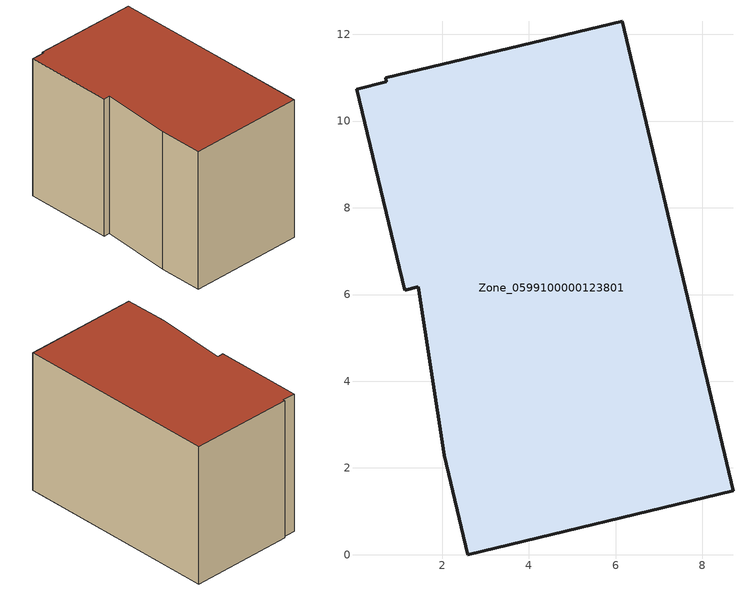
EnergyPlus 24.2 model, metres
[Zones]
Zone_0599100000123801
 floor ground (C_G): 1.45,6.18 1.13,6.1 0.02,10.74 0.71,10.9 0.7,11 6.15,12.3 8.71,1.48 2.59,0 2.04,2.3 z0
 wall outside (C_F): 8.71,1.48 6.15,12.3 0.7,11 0.71,10.9 0.02,10.74 1.13,6.1 1.45,6.18 2.04,2.3 2.59,0 8.71,1.48 z0:7.67
 roof outside (C_R): 2.04,2.3 2.59,0 8.71,1.48 6.15,12.3 0.7,11 0.71,10.9 0.02,10.74 1.13,6.1 1.45,6.18 z7.67
[BUILDING]
Pand.0599100000123801: North Axis=0; Terrain=City; Loads Convergence Tolerance Value=0.04; Temperature Convergence Tolerance Value=0.4; Solar Distribution=FullExterior; Maximum Number of Warmup Days=25; Minimum Number of Warmup Days=1
[Site:Location]
Rotterdam.The.Hague.AP_ZH_NLD Design_Conditions: Latitude=51.96; Longitude=4.45; Time Zone=1; Elevation=-4.5
[SITE:GROUNDTEMPERATURE:BUILDINGSURFACE]
18, 18, 18, 18, 18, 18, 18, 18, 18, 18, 18, 18
[MATERIAL] Thermal Absorptance=0.9; Solar Absorptance=0.7; Visible Absorptance=0.7
Name | Roughness | Thickness | Conductivity | Density | Specific Heat
G.TC.1965-1974 | MediumSmooth | 0.15 | 0.882353 | 540 | 1210
F.TC.1965-1974 | Rough | 0.3 | 0.697674 | 1920 | 840
R.TC.1965-1974 | MediumRough | 0.2 | 0.232558 | 1500 | 1000
[CONSTRUCTION]
C_G: G.TC.1965-1974
C_F: F.TC.1965-1974
C_R: R.TC.1965-1974
[ZONE]
Zone_0599100000123801: Type=1; Multiplier=1; Ceiling Height=Autocalculate; Volume=Autocalculate; Floor Area=autocalculate; Part of Total Floor Area=Yes
[ZONEINFILTRATION:DESIGNFLOWRATE]
Infil_Zone_0599100000123801: Zone or ZoneList or Space or SpaceList=Zone_0599100000123801; Schedule=AlwaysOn; Design Flow Rate Calculation Method=Flow/Area; Flow Rate per Floor Area=0.003; Constant Term Coefficient=1; Temperature Term Coefficient=0; Velocity Term Coefficient=0; Velocity Squared Term Coefficient=0
[HVACTEMPLATE:ZONE:IDEALLOADSAIRSYSTEM]
Zone_0599100000123801: Maximum Heating Supply Air Temperature=50; Minimum Cooling Supply Air Temperature=13; Maximum Heating Supply Air Humidity Ratio=0.0156; Minimum Cooling Supply Air Humidity Ratio=0.0077; Heating Limit=NoLimit; Cooling Limit=NoLimit; Dehumidification Control Type=ConstantSensibleHeatRatio; Cooling Sensible Heat Ratio=0.7; Dehumidification Setpoint=60; Humidification Control Type=None; Humidification Setpoint=30; Outdoor Air Method=None; Outdoor Air Flow Rate per Person=0.00944; Outdoor Air Flow Rate per Zone Floor Area=0; Outdoor Air Flow Rate per Zone=0; Demand Controlled Ventilation Type=None; Outdoor Air Economizer Type=NoEconomizer; Heat Recovery Type=None; Sensible Heat Recovery Effectiveness=0.7; Latent Heat Recovery Effectiveness=0.65
[ZONECONTROL:THERMOSTAT]
ThermostatControl_Zone_0599100000123801: Zone or ZoneList=Zone_0599100000123801; Control Type Schedule=DualSetpointControlType; Control 1=Thermostat_Zone_0599100000123801; Temperature Difference Between Cutout And Setpoint=0
[THERMOSTATSETPOINT:DUALSETPOINT]
Thermostat_Zone_0599100000123801: Heating Setpoint Temperature Schedule=HeatingSetpoint_Zone_0599100000123801; Cooling Setpoint Temperature Schedule=CoolingSetpoint_Zone_0599100000123801
[SCHEDULE:COMPACT]
HeatingSetpoint_Zone_0599100000123801: Through: 12/31, For: AllDays, Until: 24:00, 21
CoolingSetpoint_Zone_0599100000123801: Through: 12/31, For: AllDays, Until: 24:00, 24
DualSetpointControlType: Through: 12/31, For: AllDays, Until: 24:00, 4
AlwaysOn: Through: 12/31, For: AllDays, Until: 24:00, 1
